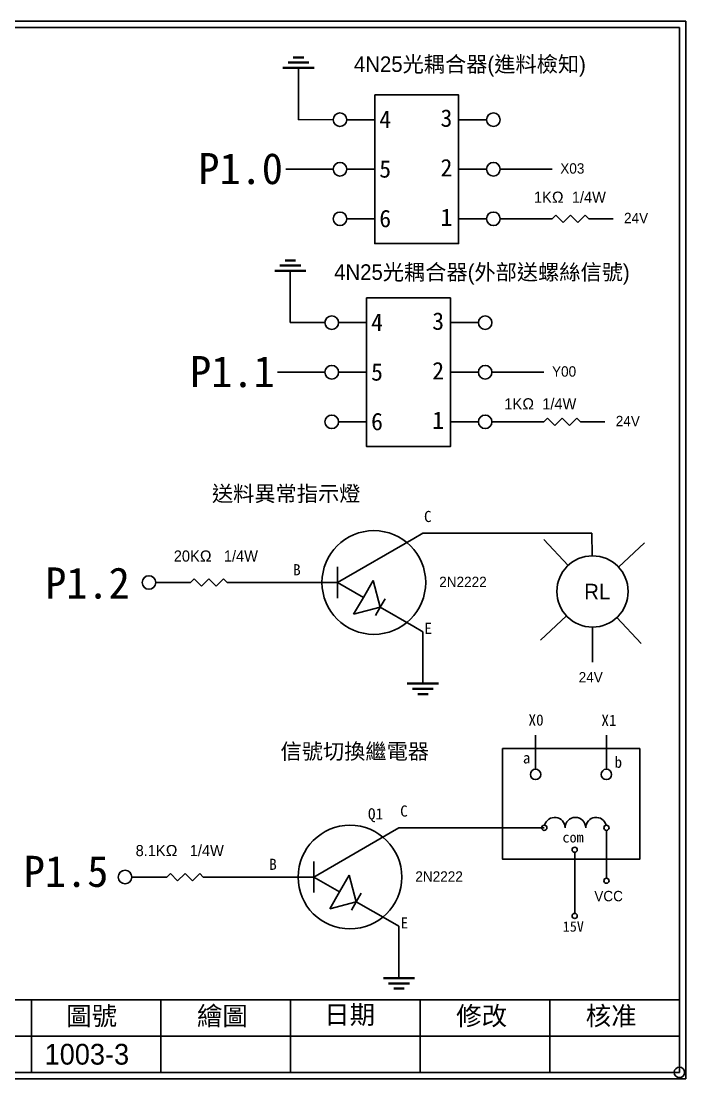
# Model space of a CAD drawing. Extents: x 275 to 562, y 265 to 469.
# Drawn here: x 433.7 to 561.9, y 264.9 to 468.9 of the extents above; entities that cross this region are included whole.
import ezdxf

# ---------------------------------------------------------------- set-up
doc = ezdxf.new("R2010")
doc.units = 0
doc.layers.get('0').update_dxf_attribs({"linetype": 'CONTINUOUS'})
doc.layers.add('圖框層', color=7, linetype='CONTINUOUS')
doc.layers.add('標尺寸層', color=3, linetype='CONTINUOUS')
doc.styles.add('CNS', font='')
doc.styles.add('STSL', font='kaiu.ttf')
doc.styles.get('CNS').set_extended_font_data('PMingLiU')

msp = doc.modelspace()

# ---------------------------------------------------------------- linework, layer by layer
at = {"color": 7}
for centre in [(532.92, 323.65), (546.56, 323.65), (560.65, 266.2)]:
    msp.add_circle(centre, 1, dxfattribs=at)
at = {"layer": '圖框層', "color": 7}
for p, q in [((561.9, 468.91), (274.9, 468.91)), ((560.65, 467.66), (276.15, 467.66)), ((560.65, 266.2), (560.65, 467.66)), ((561.9, 264.95), (561.9, 468.91)), ((276.15, 280.2), (560.65, 280.2)), ((435.65, 266.2), (435.65, 280.2)), ((460.65, 266.2), (460.65, 280.2)), ((485.65, 266.2), (485.65, 280.2)), ((510.65, 266.2), (510.65, 280.2)), ((535.65, 266.2), (535.65, 280.2)), ((410.65, 273.2), (560.65, 273.2)), ((276.15, 266.2), (560.65, 266.2)), ((274.9, 264.95), (561.9, 264.95))]:
    msp.add_line(p, q, dxfattribs=at)
at = {"layer": '標尺寸層', "color": 7, "lineweight": 40}
for p, q in [((488.18, 461.91), (486.18, 461.91)), ((490.18, 459.91), (484.18, 459.91)), ((489.18, 460.91), (485.18, 460.91)), ((486.6, 422.77), (484.6, 422.77)), ((488.6, 420.77), (482.6, 420.77)), ((487.6, 421.77), (483.6, 421.77)), ((508.17, 341.16), (514.17, 341.16)), ((509.17, 340.16), (513.17, 340.16)), ((510.17, 339.16), (512.17, 339.16)), ((503.56, 284.36), (509.56, 284.36)), ((504.56, 283.36), (508.56, 283.36)), ((505.56, 282.36), (507.56, 282.36))]:
    msp.add_line(p, q, dxfattribs=at)
at = {"layer": '標尺寸層', "color": 0}
for p, q in [((487.18, 449.91), (487.18, 459.91)), ((487.18, 449.91), (493.87, 449.93)), ((501.9, 449.91), (496.5, 449.91)), ((523.46, 449.91), (518.06, 449.91)), ((493.87, 440.36), (484.72, 440.36)), ((501.9, 440.36), (496.5, 440.36)), ((523.46, 440.36), (518.06, 440.36)), ((526.09, 440.36), (536.09, 440.36)), ((501.9, 430.8), (496.5, 430.8)), ((523.46, 430.8), (518.06, 430.8)), ((526.09, 430.8), (536.09, 430.8)), ((543.16, 430.8), (547.85, 430.8)), ((485.6, 410.77), (485.6, 420.77)), ((485.6, 410.77), (492.28, 410.78)), ((500.31, 410.77), (494.91, 410.77)), ((521.87, 410.77), (516.47, 410.77)), ((492.28, 401.21), (483.14, 401.21)), ((500.31, 401.21), (494.91, 401.21)), ((521.87, 401.21), (516.47, 401.21)), ((524.5, 401.21), (534.5, 401.21)), ((500.31, 391.65), (494.91, 391.65)), ((521.87, 391.65), (516.47, 391.65)), ((524.5, 391.65), (534.5, 391.65)), ((541.57, 391.65), (546.27, 391.65)), ((509.44, 369.16), (511.17, 370.16)), ((511.17, 370.16), (543.75, 370.16)), ((543.75, 370.16), (543.8, 365.8)), ((494.71, 360.66), (509.44, 369.16)), ((539.2, 363.96), (534.52, 368.98)), ((553.94, 368.31), (548.91, 363.62)), ((494.71, 360.66), (494.71, 363.66)), ((499.69, 357.78), (501.57, 361.03)), ((501.57, 361.03), (502.94, 355.91)), ((459.64, 360.66), (466.36, 360.66)), ((473.43, 360.66), (491.71, 360.66)), ((491.71, 360.66), (494.71, 360.66)), ((494.71, 360.66), (494.71, 357.66)), ((494.71, 360.66), (499.69, 357.78)), ((499.69, 357.78), (497.82, 354.54)), ((502.94, 355.91), (503.88, 357.53)), ((502.94, 355.91), (497.82, 354.54)), ((502.94, 355.91), (502, 354.28)), ((502.94, 355.91), (509.44, 352.16)), ((538.87, 354.25), (533.84, 349.56)), ((553.27, 348.89), (548.58, 353.91)), ((509.44, 352.16), (511.17, 351.16)), ((511.17, 351.16), (511.17, 341.16)), ((543.89, 352.06), (543.89, 345.32)), ((532.92, 324.65), (532.92, 331.2)), ((546.56, 324.65), (546.56, 331.2)), ((490.11, 303.86), (504.83, 312.36)), ((504.83, 312.36), (506.56, 313.36)), ((506.56, 313.36), (534.59, 313.36)), ((546.59, 312.86), (546.59, 303.65)), ((540.46, 308.63), (540.46, 296.86)), ((490.11, 303.86), (490.11, 306.86)), ((495.09, 300.98), (496.96, 304.23)), ((496.96, 304.23), (498.33, 299.11)), ((455.04, 303.86), (461.75, 303.86)), ((468.82, 303.86), (487.11, 303.86)), ((487.11, 303.86), (490.11, 303.86)), ((490.11, 303.86), (490.11, 300.86)), ((490.11, 303.86), (495.09, 300.98)), ((495.09, 300.98), (493.21, 297.73)), ((498.33, 299.11), (499.27, 300.73)), ((498.33, 299.11), (493.21, 297.73)), ((498.33, 299.11), (497.4, 297.48)), ((498.33, 299.11), (504.83, 295.36)), ((504.83, 295.36), (506.56, 294.36)), ((506.56, 294.36), (506.56, 284.36))]:
    msp.add_line(p, q, dxfattribs=at)
at = {"layer": '標尺寸層', "color": 7}
for p, q in [((536.09, 430.8), (536.8, 431.5)), ((536.8, 431.5), (538.21, 430.09)), ((538.21, 430.09), (539.62, 431.5)), ((539.62, 431.5), (538.92, 430.8)), ((539.62, 431.5), (541.04, 430.09)), ((541.04, 430.09), (542.45, 431.5)), ((542.45, 431.5), (543.16, 430.8)), ((534.5, 391.65), (535.21, 392.36)), ((535.21, 392.36), (536.62, 390.94)), ((536.62, 390.94), (538.04, 392.36)), ((538.04, 392.36), (537.33, 391.65)), ((538.04, 392.36), (539.45, 390.94)), ((539.45, 390.94), (540.87, 392.36)), ((540.87, 392.36), (541.57, 391.65)), ((466.36, 360.66), (467.07, 361.37)), ((467.07, 361.37), (468.48, 359.95)), ((468.48, 359.95), (469.9, 361.37)), ((469.9, 361.37), (469.19, 360.66)), ((469.9, 361.37), (471.31, 359.95)), ((471.31, 359.95), (472.73, 361.37)), ((472.73, 361.37), (473.43, 360.66)), ((461.75, 303.86), (462.46, 304.56)), ((462.46, 304.56), (463.87, 303.15)), ((463.87, 303.15), (465.29, 304.56)), ((465.29, 304.56), (464.58, 303.86)), ((465.29, 304.56), (466.7, 303.15)), ((466.7, 303.15), (468.12, 304.56)), ((468.12, 304.56), (468.82, 303.86))]:
    msp.add_line(p, q, dxfattribs=at)
at = {"layer": '標尺寸層', "color": 0}
for points in [[(501.9, 454.69), (518.06, 454.69), (518.06, 426.02), (501.9, 426.02)], [(500.31, 415.55), (516.47, 415.55), (516.47, 386.87), (500.31, 386.87)], [(526.56, 328.65), (553.01, 328.65), (553.01, 307.3), (526.56, 307.3)]]:
    msp.add_lwpolyline(points, close=True, dxfattribs=at)
for centre, radius in [((495.18, 449.91), 1.31), ((524.77, 449.91), 1.31), ((495.18, 440.36), 1.31), ((524.77, 440.36), 1.31), ((495.18, 430.8), 1.31), ((524.77, 430.8), 1.31), ((493.6, 410.77), 1.31), ((523.19, 410.77), 1.31), ((493.6, 401.21), 1.31), ((523.19, 401.21), 1.31), ((493.6, 391.65), 1.31), ((523.19, 391.65), 1.31), ((501.71, 360.66), 10), ((543.89, 358.93), 6.87), ((458.33, 360.66), 1.31), ((497.11, 303.86), 10), ((534.59, 313.36), 0.5), ((546.59, 313.36), 0.5), ((540.46, 309.13), 0.5), ((453.72, 303.86), 1.31), ((546.59, 303.15), 0.5), ((540.46, 296.36), 0.5)]:
    msp.add_circle(centre, radius, dxfattribs=at)
for centre, start, end in [((536.59, 313.36), 0, 165.6385), ((540.59, 313.36), 0, 180), ((544.59, 313.36), 14.3615, 180)]:
    msp.add_arc(centre, 2, start, end, dxfattribs=at)

# ---------------------------------------------------------------- texts
at = {"layer": '圖框層', "color": 7, "style": 'STSL'}
for s, height, p in [('4', 3.36, (502.76, 448.3)), ('3', 3.36, (514.57, 448.54)), ('P1.0', 6, (467.85, 437.49)), ('5', 3.36, (502.76, 438.74)), ('2', 3.36, (514.57, 438.98)), ('6', 3.36, (502.76, 429.18)), ('1', 3.36, (514.57, 429.42)), ('4', 3.36, (501.18, 409.15)), ('3', 3.36, (512.98, 409.39)), ('P1.1', 6, (466.26, 398.34)), ('5', 3.36, (501.18, 399.59)), ('2', 3.36, (512.98, 399.83)), ('6', 3.36, (501.18, 390.03)), ('1', 3.36, (512.98, 390.28)), ('P1.2', 6, (438.32, 357.57)), ('a', 2.15, (530.46, 325.77)), ('b', 2.15, (548.13, 324.93)), ('Q1', 2.151, (500.57, 314.97)), ('P1.5', 6, (434.17, 301.96)), ('繪圖', 3.6, (467.59, 275.29)), ('日期', 3.6, (492.12, 275.53)), ('圖號', 3.6, (442.36, 275.28)), ('修改', 3.6, (517.59, 275.29)), ('核准', 3.6, (542.59, 275.29))]:
    msp.add_text(s, height=height, dxfattribs=at).set_placement(p)
at = {"layer": '圖框層', "color": 4, "style": 'STSL'}
for s, height, p in [('C', 2.15, (511.39, 372.32)), ('B', 2.15, (486.14, 362.05)), ('E', 2.15, (511.47, 350.74)), ('X0', 2.154, (531.54, 333.07)), ('X1', 2.154, (545.6, 333)), ('C', 2.15, (506.79, 315.52)), ('B', 2.15, (481.53, 305.24)), ('E', 2.15, (506.86, 293.94))]:
    msp.add_text(s, height=height, dxfattribs=at).set_placement(p)
at = {"layer": '圖框層', "color": 7, "style": 'STSL'}
for s, p in [('com', (538.1, 310.52)), ('15V', (538.15, 293.32))]:
    msp.add_text(s, height=2, rotation=0.1616, dxfattribs=at).set_placement(p)
at = {"layer": '標尺寸層', "color": 7, "attachment_point": 1, "style": 'CNS'}
for s, width, insert, char_height in [('4N25光耦合器(進料檢知)', 48.6464, (497.88, 462.12), 3), ('X03', 5.6818, (537.67, 441.51), 2), ('1K{\\fISOCPEUR|b0|i0|c0|p34;Ω}  1/4W', 14.5726, (532.59, 436.04), 2.1513), ('24V', 5.8306, (549.97, 431.95), 2), ('4N25光耦合器(外部送螺絲信號)', 62.3028, (494.06, 422.02), 3), ('Y00', 5.6818, (536.08, 402.36), 2), ('1K{\\fISOCPEUR|b0|i0|c0|p34;Ω}  1/4W', 44.1338, (526.89, 396.19), 2.1513), ('24V', 5.8306, (548.38, 392.8), 2), ('\\pt27;送料異常指示燈', 31.7733, (470.48, 379.3), 3), ('20K{\\fISOCPEUR|b0|i0|c0|p34;Ω}   1/4W', 22.0592, (463.12, 366.84), 2.1513), ('\\pt27;RL', 6.0126, (542.3, 360.41), 3), ('24V', 5.8306, (541.22, 343.39), 2), ('\\pt27;信號切換繼電器', 33.6771, (483.71, 329.6), 3), (' 8.1K{\\fISOCPEUR|b0|i0|c0|p34;Ω}   1/4W', 19.2926, (454.98, 310.04), 2.1513), ('VCC', 6.6061, (544.24, 301.19), 2), ('\\pt80;1003-3', 18.7487, (438.21, 271.69), 4)]:
    msp.add_mtext_dynamic_manual_height_columns(s, width=width, gutter_width=32.5, heights=[0], dxfattribs=dict(at, insert=insert, char_height=char_height))
at = {"layer": '標尺寸層', "color": 0, "char_height": 2, "attachment_point": 1, "style": 'CNS'}
for insert in [(514.32, 361.78), (509.72, 304.97)]:
    msp.add_mtext_dynamic_manual_height_columns('2N2222', width=28.4392, gutter_width=32.5, heights=[0], dxfattribs=dict(at, insert=insert))

doc.saveas('drawing.dxf')
